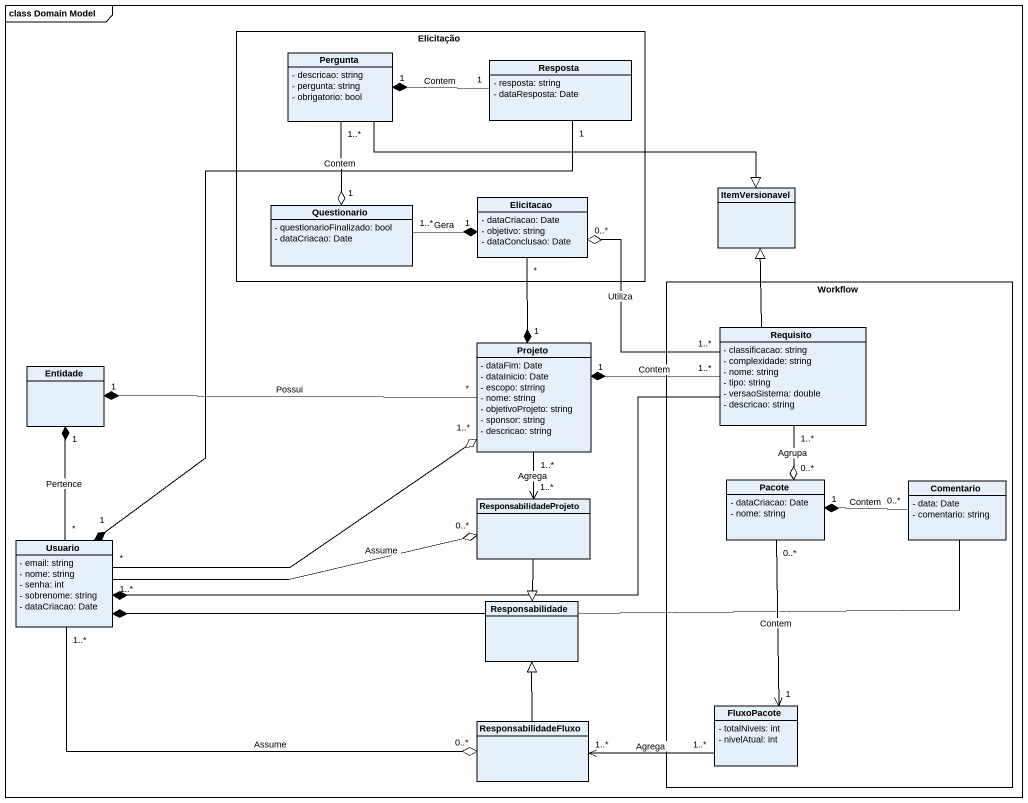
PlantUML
@startuml
mainframe class Domain Model
hide circle
hide empty members
skinparam classAttributeIconSize 0
rectangle Elicitação {
  class Pergunta {
    - descricao: string
    - pergunta: string
    - obrigatorio: bool
  }
  class Resposta {
    - resposta: string
    - dataResposta: Date
  }
  class Elicitacao {
    - dataCriacao: Date
    - objetivo: string
    - dataConclusao: Date
  }
  class Questionario {
    - questionarioFinalizado: bool
    - dataCriacao: Date
  }
}
class ItemVersionavel
rectangle Workflow {
  class Requisito {
    - classificacao: string
    - complexidade: string
    - nome: string
    - tipo: string
    - versaoSistema: double
    - descricao: string
  }
  class Pacote {
    - dataCriacao: Date
    - nome: string
  }
  class Comentario {
    - data: Date
    - comentario: string
  }
  class FluxoPacote {
    - totalNiveis: int
    - nivelAtual: int
  }
}
class Projeto {
  - dataFim: Date
  - dataInicio: Date
  - escopo: strring
  - nome: string
  - objetivoProjeto: string
  - sponsor: string
  - descricao: string
}
class Entidade
class ResponsabilidadeProjeto
class Usuario {
  - email: string
  - nome: string
  - senha: int
  - sobrenome: string
  - dataCriacao: Date
}
class Responsabilidade
class ResponsabilidadeFluxo
Pergunta -right-|> ItemVersionavel
Pergunta "1..*" --o "1" Questionario : Contem
Resposta "1" -left-* "1" Pergunta : Contem
Resposta "1" --* "1" Usuario
Elicitacao "*" --* "1" Projeto
Questionario "1..*" -right-* "1" Elicitacao : Gera
Projeto "*" -left-* "1" Entidade : Possui
Requisito "1..*" -left-o "0..*" Elicitacao : Utiliza
Requisito -up-|> ItemVersionavel
Requisito "1..*" -left-* "1" Projeto : Contem
Requisito "1..*" --o "0..*" Pacote : Agrupa
Requisito -left-* Usuario
ResponsabilidadeProjeto "1..*" <-up- "1..*" Projeto : Agrega
ResponsabilidadeProjeto --|> Responsabilidade
Pacote "0..*" --> "1" FluxoPacote : Contem
Comentario "0..*" -left-* "1" Pacote : Contem
Comentario -left-* Usuario
Usuario "*" -right-o "1..*" Projeto
Usuario "*" -up-* "1" Entidade : Pertence
Usuario "1..*" -right-o "0..*" ResponsabilidadeProjeto : Assume
Usuario "1..*" -right-o "0..*" ResponsabilidadeFluxo : Assume
ResponsabilidadeFluxo -up-|> Responsabilidade
FluxoPacote "1..*" -left-> "1..*" ResponsabilidadeFluxo : Agrega
@enduml
